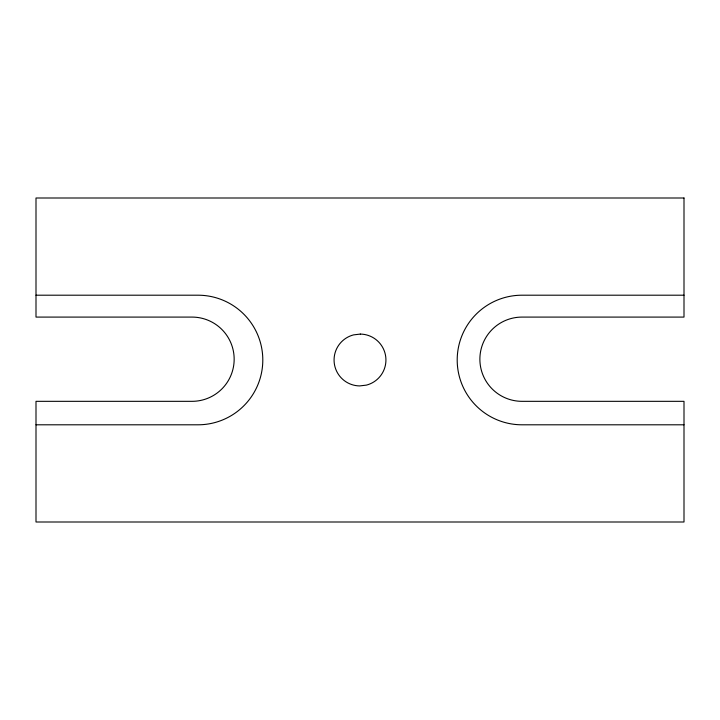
<?xml version="1.0" encoding="UTF-8"?>
<svg xmlns="http://www.w3.org/2000/svg" width="720" height="720" viewBox="0 0 720 720"><rect width="100%" height="100%" fill="white"/><g stroke="black" fill="none" stroke-linecap="round" stroke-linejoin="round"><path stroke-width="1.08" d="M36 295.2L198 295.2A64.8 64.8 0 0 1 262.8 360A64.8 64.8 0 0 1 198 424.8L36 424.8M684 295.2L522 295.2A64.8 64.8 0 0 0 457.2 360A64.8 64.8 0 0 0 522 424.8L684 424.8M360.324 334.08L353.601 334.881A25.92 25.92 0 0 0 359.676 385.92L366.399 385.119A25.92 25.92 0 0 0 360.324 334.08M684 198L36 198L36 317.088L192.042 317.088A42.12 42.12 0 0 1 234.162 359.208A42.12 42.12 0 0 1 192.042 401.328L36 401.328L36 522L684 522L684 401.328L522 401.328A42.12 42.12 0 0 1 479.88 359.208A42.12 42.12 0 0 1 522 317.088L684 317.088L684 198"/></g></svg>
